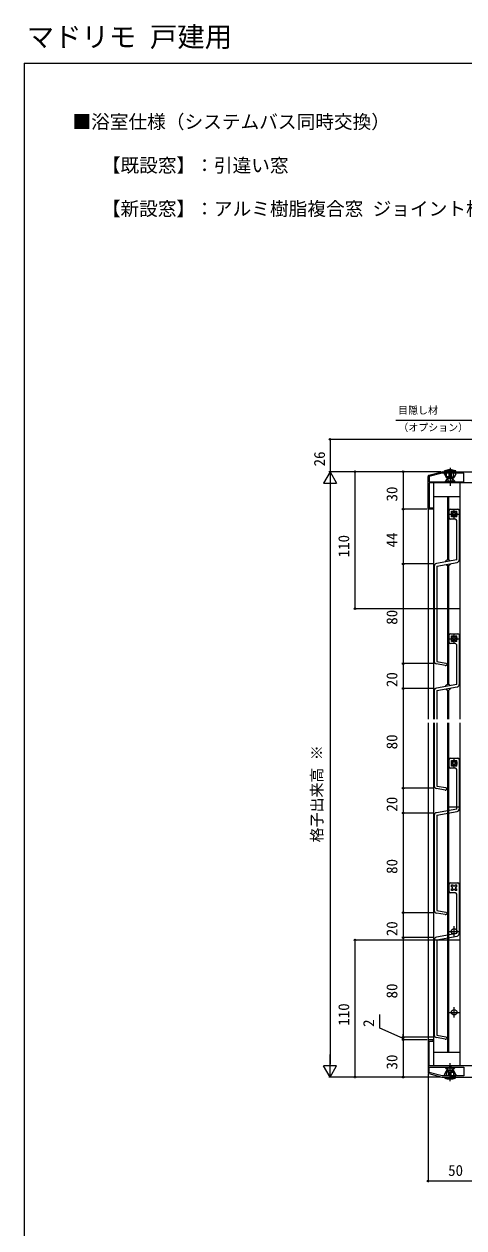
# Model space of a CAD drawing. Units: millimetres, scale not verified. Extents: x -525 to 525, y -783 to 778.
# Drawn here: x -525 to -172, y -188 to 778 of the extents above; entities that cross this region are included whole.
import ezdxf
from ezdxf.enums import TextEntityAlignment as Align

# ---------------------------------------------------------------- set-up
doc = ezdxf.new("R2010")
doc.units = ezdxf.units.MM
doc.header["$LTSCALE"] = 4
for name, color, linetype in [('0-1_USER1', 3, 'Continuous'), ('0-2_YKK_11', 7, 'Continuous'), ('0-4_YKK_12', 2, 'Continuous'), ('0-5_YKK_13', 4, 'Continuous'), ('0-6_YKK_D', 6, 'Continuous'), ('0-7_YKK_ZWAK', 7, 'Continuous')]:
    doc.layers.add(name, color=color, linetype=linetype)
doc.styles.add('ＭＳ ゴシック', font='')
doc.styles.get('ＭＳ ゴシック').set_extended_font_data('MS Gothic')

msp = doc.modelspace()

# ---------------------------------------------------------------- linework, layer by layer
at = {"layer": '0-2_YKK_11'}
for p, q in [((-199.759, 416.259), (-189.431, 419.026)), ((-199.759, -64.138), (-189.431, -66.906))]:
    msp.add_line(p, q, dxfattribs=at)
for points in [[(-199.5, 411.06), (-171.8, 411.06), (-171.8, 418.06), (-189.172, 418.06), (-199.5, 415.293)], [(-199.5, -58.94), (-171.8, -58.94), (-171.8, -65.94), (-189.172, -65.94), (-199.5, -63.172)]]:
    msp.add_lwpolyline(points, close=True, dxfattribs=at)
for points in [[(-189.172, 419.06), (-161.458, 419.06), (-161.275, 418.94), (-160.725, 418.94), (-160.542, 419.06), (-150.5, 419.06), (-150.5, 410.06), (-160.48, 410.06), (-160.74, 410.21), (-161.26, 410.21), (-161.52, 410.06)], [(-161.52, 410.06), (-199.5, 410.06), (-199.5, 390.06), (-196.5, 390.06), (-196.5, 389.06), (-200.5, 389.06), (-200.5, 415.293)], [(-161.52, -57.94), (-199.5, -57.94), (-199.5, -37.94), (-196.5, -37.94), (-196.5, -36.94), (-200.5, -36.94), (-200.5, -63.172)], [(-189.172, -66.94), (-161.458, -66.94), (-161.275, -66.82), (-160.725, -66.82), (-160.542, -66.94), (-150.5, -66.94), (-150.5, -57.94), (-160.48, -57.94), (-160.74, -58.09), (-161.26, -58.09), (-161.52, -57.94)]]:
    msp.add_lwpolyline(points, dxfattribs=at)
for centre, start, end in [((-199.5, 415.293), 105, 180.00001), ((-189.172, 418.06), 90.00019, 105.00017), ((-199.5, -63.172), 179.99999, 255), ((-189.172, -65.94), 254.99983, 269.99981)]:
    msp.add_arc(centre, 1, start, end, dxfattribs=at)
at = {"layer": '0-4_YKK_12'}
for p, q in [((-200.5, 410.06), (-200.5, 220.56)), ((-196, 410.06), (-196, 220.56)), ((-175, 410.06), (-175, 220.56)), ((-175, 399.06), (-196, 399.06)), ((-185, 399.06), (-185, 348.254)), ((-184, 399.06), (-184, 348.254)), ((-179.5, 380.81), (-179.5, 389.31)), ((-183.75, 385.06), (-175.25, 385.06)), ((-185, 343.867), (-185, 248.254)), ((-184, 343.867), (-184, 248.254)), ((-183.75, 285.06), (-175.25, 285.06)), ((-179.5, 280.81), (-179.5, 289.31)), ((-185, 243.867), (-185, 220.56)), ((-184, 243.867), (-184, 220.56)), ((-200.5, 217.56), (-200.5, -57.94)), ((-196, 217.56), (-196, -57.94)), ((-185, 217.56), (-185, -46.94)), ((-184, 217.56), (-184, -46.94)), ((-175, 217.56), (-175, -57.94)), ((-179.5, 180.81), (-179.5, 189.31)), ((-183.75, 50.06), (-175.25, 50.06)), ((-179.5, 45.81), (-179.5, 54.31)), ((-183.75, -14.94), (-175.25, -14.94)), ((-179.5, -19.19), (-179.5, -10.69)), ((-196, -46.94), (-175, -46.94))]:
    msp.add_line(p, q, dxfattribs=at)
for centre in [(-179.5, 385.06), (-179.5, 285.06), (-179.5, 185.06), (-179.5, 50.06), (-179.5, -14.94)]:
    msp.add_circle(centre, 2.25, dxfattribs=at)
for centre, start, end in [((-184.5, 346.06), 36.73361, 163.26639), ((-184.5, 346.06), 216.04302, 343.95698), ((-184.5, 246.06), 36.73361, 163.26639), ((-184.5, 246.06), 216.04302, 343.95698)]:
    msp.add_arc(centre, 2.25, start, end, dxfattribs=at)
at = {"layer": '0-5_YKK_13'}
for p, q in [((-187.301, 419.06), (-187.301, 419.685)), ((-187.301, 419.685), (-182.801, 419.685)), ((-187.301, 419.06), (-182.801, 419.06)), ((-187.301, 417.76), (-186.552, 417.76)), ((-187.301, 417.06), (-187.301, 417.76)), ((-187.101, 417.105), (-187.301, 417.06)), ((-187.301, 417.06), (-186.037, 414.349)), ((-187.101, 417.76), (-187.101, 417.105)), ((-187.101, 417.105), (-186.148, 415.06)), ((-186.802, 418.06), (-186.802, 417.76)), ((-186.552, 417.76), (-186.552, 418.06)), ((-185.551, 415.06), (-185.551, 418.06)), ((-182.801, 417.76), (-183.801, 417.76)), ((-183.801, 417.06), (-182.801, 417.06)), ((-182.801, 422.249), (-182.801, 407.765)), ((-178.301, 419.685), (-182.801, 419.685)), ((-178.301, 419.06), (-182.801, 419.06)), ((-182.801, 417.76), (-181.801, 417.76)), ((-181.801, 417.06), (-182.801, 417.06)), ((-181.801, 418.06), (-181.801, 415.06)), ((-180.051, 415.06), (-180.051, 418.06)), ((-178.301, 417.06), (-179.565, 414.349)), ((-178.501, 417.105), (-179.454, 415.06)), ((-179.05, 417.76), (-179.05, 418.06)), ((-178.301, 417.76), (-179.05, 417.76)), ((-178.8, 418.06), (-178.8, 417.76)), ((-178.501, 417.76), (-178.501, 417.105)), ((-178.501, 417.105), (-178.301, 417.06)), ((-178.301, 419.06), (-178.301, 419.685)), ((-178.301, 417.06), (-178.301, 417.76)), ((-186.551, 411.569), (-179.051, 411.569)), ((-186.551, 411.06), (-186.551, 411.569)), ((-186.551, 411.06), (-179.051, 411.06)), ((-182.801, 414.06), (-185.584, 414.06)), ((-184.801, 411.06), (-180.801, 411.06)), ((-182.801, 414.06), (-180.018, 414.06)), ((-181.801, 415.06), (-179.454, 415.06)), ((-179.051, 411.06), (-179.051, 411.569)), ((-183.5, 382.06), (-183.5, 388.06)), ((-182.5, 389.06), (-176.5, 389.06)), ((-181.75, 387.31), (-180.25, 387.31)), ((-181.75, 385.81), (-181.75, 387.31)), ((-180.25, 386.31), (-180.25, 387.31)), ((-178.75, 386.31), (-178.75, 387.31)), ((-178.75, 387.31), (-177.25, 387.31)), ((-177.25, 385.81), (-177.25, 387.31)), ((-175.5, 388.06), (-175.5, 348.234)), ((-178.5, 381.06), (-182.5, 381.06)), ((-181.75, 385.81), (-180.75, 385.81)), ((-181.75, 384.31), (-180.75, 384.31)), ((-181.75, 382.81), (-181.75, 384.31)), ((-180.25, 382.81), (-181.75, 382.81)), ((-180.75, 384.31), (-180.75, 385.81)), ((-178.75, 386.31), (-180.25, 386.31)), ((-180.25, 382.81), (-180.25, 383.81)), ((-178.75, 383.81), (-180.25, 383.81)), ((-178.75, 382.81), (-178.75, 383.81)), ((-177.25, 382.81), (-178.75, 382.81)), ((-178.25, 384.31), (-178.25, 385.81)), ((-178.25, 385.81), (-177.25, 385.81)), ((-178.25, 384.31), (-177.25, 384.31)), ((-177.5, 348.234), (-177.5, 380.06)), ((-177.25, 382.81), (-177.25, 384.31)), ((-177.5, 348.234), (-193.847, 345.352)), ((-195.5, 343.382), (-195.5, 266.739)), ((-193.5, 343.382), (-177.153, 346.265)), ((-193.5, 343.382), (-193.5, 266.739)), ((-183.5, 282.06), (-183.5, 288.06)), ((-182.5, 289.06), (-176.5, 289.06)), ((-178.5, 281.06), (-182.5, 281.06)), ((-181.75, 287.31), (-180.25, 287.31)), ((-181.75, 285.81), (-181.75, 287.31)), ((-181.75, 285.81), (-180.75, 285.81)), ((-181.75, 284.31), (-180.75, 284.31)), ((-181.75, 282.81), (-181.75, 284.31)), ((-180.25, 282.81), (-181.75, 282.81)), ((-180.75, 284.31), (-180.75, 285.81)), ((-180.25, 286.31), (-180.25, 287.31)), ((-178.75, 286.31), (-180.25, 286.31)), ((-180.25, 282.81), (-180.25, 283.81)), ((-178.75, 283.81), (-180.25, 283.81)), ((-178.75, 286.31), (-178.75, 287.31)), ((-178.75, 287.31), (-177.25, 287.31)), ((-178.75, 282.81), (-178.75, 283.81)), ((-177.25, 282.81), (-178.75, 282.81)), ((-178.25, 284.31), (-178.25, 285.81)), ((-178.25, 285.81), (-177.25, 285.81)), ((-178.25, 284.31), (-177.25, 284.31)), ((-177.25, 285.81), (-177.25, 287.31)), ((-177.25, 282.81), (-177.25, 284.31)), ((-175.5, 288.06), (-175.5, 248.234)), ((-177.5, 248.234), (-177.5, 280.06)), ((-186.674, 263.504), (-193.847, 264.769)), ((-193.5, 266.739), (-186.326, 265.474)), ((-195.5, 243.382), (-195.5, 220.56)), ((-177.5, 248.234), (-193.847, 245.352)), ((-193.5, 243.382), (-177.153, 246.265)), ((-193.5, 243.382), (-193.5, 220.56)), ((-195.5, 217.56), (-195.5, 166.739)), ((-193.5, 217.56), (-193.5, 166.739)), ((-183.5, 182.06), (-183.5, 188.06)), ((-182.5, 189.06), (-176.5, 189.06)), ((-181.75, 187.31), (-180.25, 187.31)), ((-181.75, 185.81), (-181.75, 187.31)), ((-181.75, 185.81), (-180.75, 185.81)), ((-181.75, 184.31), (-180.75, 184.31)), ((-181.75, 182.81), (-181.75, 184.31)), ((-180.75, 184.31), (-180.75, 185.81)), ((-180.25, 186.31), (-180.25, 187.31)), ((-178.75, 186.31), (-180.25, 186.31)), ((-180.25, 182.81), (-180.25, 183.81)), ((-178.75, 183.81), (-180.25, 183.81)), ((-178.75, 186.31), (-178.75, 187.31)), ((-178.75, 187.31), (-177.25, 187.31)), ((-178.75, 182.81), (-178.75, 183.81)), ((-178.25, 184.31), (-178.25, 185.81)), ((-178.25, 185.81), (-177.25, 185.81)), ((-178.25, 184.31), (-177.25, 184.31)), ((-177.25, 185.81), (-177.25, 187.31)), ((-177.25, 182.81), (-177.25, 184.31)), ((-175.5, 188.06), (-175.5, 148.234)), ((-178.5, 181.06), (-182.5, 181.06)), ((-180.25, 182.81), (-181.75, 182.81)), ((-177.25, 182.81), (-178.75, 182.81)), ((-177.5, 148.234), (-177.5, 180.06)), ((-186.674, 163.504), (-193.847, 164.769)), ((-193.5, 166.739), (-186.326, 165.474)), ((-177.5, 148.234), (-193.847, 145.352)), ((-193.5, 143.382), (-177.153, 146.265)), ((-183.75, 150.06), (-175.25, 150.06)), ((-195.5, 143.382), (-195.5, 66.739)), ((-193.5, 143.382), (-193.5, 66.739)), ((-183.5, 82.06), (-183.5, 88.06)), ((-182.5, 89.06), (-176.5, 89.06)), ((-181.75, 87.31), (-180.25, 87.31)), ((-181.75, 85.81), (-181.75, 87.31)), ((-180.25, 86.31), (-180.25, 87.31)), ((-178.75, 86.31), (-178.75, 87.31)), ((-178.75, 87.31), (-177.25, 87.31)), ((-177.25, 85.81), (-177.25, 87.31)), ((-175.5, 88.06), (-175.5, 48.234)), ((-178.5, 81.06), (-182.5, 81.06)), ((-181.75, 85.81), (-180.75, 85.81)), ((-181.75, 84.31), (-180.75, 84.31)), ((-181.75, 82.81), (-181.75, 84.31)), ((-180.25, 82.81), (-181.75, 82.81)), ((-180.75, 84.31), (-180.75, 85.81)), ((-178.75, 86.31), (-180.25, 86.31)), ((-180.25, 82.81), (-180.25, 83.81)), ((-178.75, 83.81), (-180.25, 83.81)), ((-178.75, 82.81), (-178.75, 83.81)), ((-177.25, 82.81), (-178.75, 82.81)), ((-178.25, 84.31), (-178.25, 85.81)), ((-178.25, 85.81), (-177.25, 85.81)), ((-178.25, 84.31), (-177.25, 84.31)), ((-177.5, 48.234), (-177.5, 80.06)), ((-177.25, 82.81), (-177.25, 84.31)), ((-186.674, 63.504), (-193.847, 64.769)), ((-193.5, 66.739), (-186.326, 65.474)), ((-195.5, 43.382), (-195.5, -33.261)), ((-177.5, 48.234), (-193.847, 45.352)), ((-193.5, 43.382), (-177.153, 46.265)), ((-193.5, 43.382), (-193.5, -33.261)), ((-186.674, -36.496), (-193.847, -35.231)), ((-193.5, -33.261), (-186.326, -34.526)), ((-182.801, -70.128), (-182.801, -55.645)), ((-187.301, -64.94), (-186.037, -62.228)), ((-187.301, -64.94), (-187.301, -65.64)), ((-187.101, -64.984), (-187.301, -64.94)), ((-187.301, -65.64), (-186.552, -65.64)), ((-187.301, -66.94), (-182.801, -66.94)), ((-187.301, -66.94), (-187.301, -67.564)), ((-187.301, -67.564), (-182.801, -67.564)), ((-187.101, -64.984), (-186.148, -62.94)), ((-187.101, -65.64), (-187.101, -64.984)), ((-186.802, -65.94), (-186.802, -65.64)), ((-186.552, -65.64), (-186.552, -65.94)), ((-186.551, -58.94), (-179.051, -58.94)), ((-186.551, -58.94), (-186.551, -59.449)), ((-186.551, -59.449), (-179.051, -59.449)), ((-182.801, -61.94), (-185.584, -61.94)), ((-185.551, -62.94), (-185.551, -65.94)), ((-184.801, -58.94), (-180.801, -58.94)), ((-183.801, -64.94), (-182.801, -64.94)), ((-182.801, -65.64), (-183.801, -65.64)), ((-182.801, -61.94), (-180.018, -61.94)), ((-181.801, -64.94), (-182.801, -64.94)), ((-182.801, -65.64), (-181.801, -65.64)), ((-178.301, -66.94), (-182.801, -66.94)), ((-178.301, -67.564), (-182.801, -67.564)), ((-181.801, -62.94), (-179.454, -62.94)), ((-181.801, -65.94), (-181.801, -62.94)), ((-180.051, -62.94), (-180.051, -65.94)), ((-178.301, -64.94), (-179.565, -62.228)), ((-178.501, -64.984), (-179.454, -62.94)), ((-179.051, -58.94), (-179.051, -59.449)), ((-179.05, -65.64), (-179.05, -65.94)), ((-178.301, -65.64), (-179.05, -65.64)), ((-178.8, -65.94), (-178.8, -65.64)), ((-178.501, -64.984), (-178.301, -64.94)), ((-178.501, -65.64), (-178.501, -64.984)), ((-178.301, -64.94), (-178.301, -65.64)), ((-178.301, -66.94), (-178.301, -67.564))]:
    msp.add_line(p, q, dxfattribs=at)
for points in [[(-183.801, 418.06), (-183.801, 415.06), (-186.148, 415.06)], [(-184.851, 413.07), (-183.946, 411.214), (-182.801, 410.605)], [(-180.751, 413.07), (-181.656, 411.214), (-182.801, 410.605)], [(-183.801, -65.94), (-183.801, -62.94), (-186.148, -62.94)], [(-184.851, -60.949), (-183.946, -59.093), (-182.801, -58.485)], [(-180.751, -60.949), (-181.656, -59.093), (-182.801, -58.485)]]:
    msp.add_lwpolyline(points, dxfattribs=at)
for centre, radius, start, end in [((-182.801, 408.56), 12, 90.00007, 112.02443), ((-182.801, 408.56), 12, 67.97557, 89.99993), ((-182.801, 409.033), 4.527, 34.06671, 145.93329), ((-185.584, 414.56), 0.5, 204.998, 270), ((-180.018, 414.56), 0.5, 270, 335.002), ((-182.5, 388.06), 1, 90, 180), ((-176.5, 388.06), 1, 0, 90), ((-182.5, 382.06), 1, 180, 270), ((-178.5, 380.06), 1, 0, 90), ((-177.5, 348.234), 2, 280, 0), ((-193.5, 343.382), 2, 100, 180), ((-182.5, 288.06), 1, 90, 180), ((-182.5, 282.06), 1, 180, 270), ((-178.5, 280.06), 1, 0, 90), ((-176.5, 288.06), 1, 0, 90), ((-193.5, 266.739), 2, 180, 260.00011), ((-186.5, 264.489), 1, 260.00011, 80.00025), ((-193.5, 243.382), 2, 100, 180), ((-177.5, 248.234), 2, 280, 0), ((-182.5, 188.06), 1, 90, 180), ((-176.5, 188.06), 1, 0, 90), ((-182.5, 182.06), 1, 180, 270), ((-178.5, 180.06), 1, 0, 90), ((-193.5, 166.739), 2, 180, 260.00011), ((-186.5, 164.489), 1, 260.00011, 80.00025), ((-193.5, 143.382), 2, 100, 180), ((-177.5, 148.234), 2, 280, 0), ((-182.5, 88.06), 1, 90, 180), ((-176.5, 88.06), 1, 0, 90), ((-182.5, 82.06), 1, 180, 270), ((-178.5, 80.06), 1, 0, 90), ((-193.5, 66.739), 2, 180, 260.00011), ((-186.5, 64.489), 1, 260.00011, 80.00025), ((-193.5, 43.382), 2, 100, 180), ((-177.5, 48.234), 2, 280, 0), ((-193.5, -33.261), 2, 180, 260.00011), ((-186.5, -35.511), 1, 260.00011, 80.00025), ((-182.801, -56.44), 12, 247.97557, 269.99993), ((-182.801, -56.913), 4.527, 214.06671, 325.93329), ((-185.584, -62.44), 0.5, 90, 155.002), ((-182.801, -56.44), 12, 270.00007, 292.02443), ((-180.018, -62.44), 0.5, 24.998, 90)]:
    msp.add_arc(centre, radius, start, end, dxfattribs=at)
at = {"layer": '0-6_YKK_D'}
for p, q in [((-77, 445.06), (-280.203, 445.06)), ((-279.203, 445.06), (-279.203, 419.06)), ((-279.203, 419.06), (-284.453, 409.967)), ((-190.172, 419.06), (-280.203, 419.06)), ((-219.703, 419.06), (-280.203, 419.06)), ((-279.203, 419.06), (-273.953, 409.967)), ((-279.203, 419.06), (-279.203, 400.874)), ((-190.172, 419.06), (-260.203, 419.06)), ((-259.203, 419.06), (-259.203, 309.06)), ((-190.172, 419.06), (-221.5, 419.06)), ((-220.5, 419.06), (-220.5, 389.06)), ((-284.453, 409.967), (-273.953, 409.967)), ((-279.203, 408.56), (-279.203, -56.44)), ((-201.5, 389.06), (-221.5, 389.06)), ((-201.5, 389.06), (-221.5, 389.06)), ((-220.5, 389.06), (-220.5, 345.06)), ((-195.588, 345.06), (-221.5, 345.06)), ((-195.588, 345.06), (-221.5, 345.06)), ((-220.5, 345.06), (-220.5, 265.06)), ((-174.497, 309.06), (-260.203, 309.06)), ((-195.588, 265.06), (-221.5, 265.06)), ((-195.588, 265.06), (-221.5, 265.06)), ((-220.5, 265.06), (-220.5, 245.06)), ((-195.588, 245.06), (-221.5, 245.06)), ((-195.588, 245.06), (-221.5, 245.06)), ((-220.5, 245.06), (-220.5, 165.06)), ((-195.588, 165.06), (-221.5, 165.06)), ((-195.588, 165.06), (-221.5, 165.06)), ((-220.5, 165.06), (-220.5, 145.06)), ((-195.588, 145.06), (-221.5, 145.06)), ((-195.588, 145.06), (-221.5, 145.06)), ((-220.5, 145.06), (-220.5, 65.06)), ((-195.588, 65.06), (-221.5, 65.06)), ((-195.588, 65.06), (-221.5, 65.06)), ((-220.5, 65.06), (-220.5, 45.06)), ((-174.497, 43.06), (-260.203, 43.06)), ((-259.203, 43.06), (-259.203, -66.94)), ((-195.588, 45.06), (-221.5, 45.06)), ((-195.588, 45.06), (-221.5, 45.06)), ((-220.5, 45.06), (-220.5, -34.94)), ((-195.588, -34.94), (-221.5, -34.94)), ((-195.588, -34.94), (-221.5, -34.94)), ((-201.2, -36.94), (-221.5, -36.94)), ((-201.2, -36.94), (-221.5, -36.94)), ((-220.5, -34.94), (-220.5, -32.39)), ((-220.5, -34.94), (-220.5, -36.94)), ((-220.5, -34.94), (-220.5, -36.94)), ((-220.5, -36.94), (-220.5, -39.49)), ((-220.5, -36.94), (-220.5, -66.94)), ((-279.203, -66.94), (-284.453, -57.846)), ((-273.953, -57.846), (-284.453, -57.846)), ((-279.203, -66.94), (-279.203, -48.753)), ((-279.203, -66.94), (-273.953, -57.846)), ((-190.172, -66.94), (-280.203, -66.94)), ((-190.172, -66.94), (-260.203, -66.94)), ((-190.172, -66.94), (-221.5, -66.94)), ((-200.5, -64.172), (-200.5, -151.393)), ((-150.5, -150.393), (-200.5, -150.393))]:
    msp.add_line(p, q, dxfattribs=at)
for points in [[(-137.017, 400.46), (-138.098, 402.77), (-165.025, 460.275), (-226.505, 460.275)], [(-220.5, -35.94), (-239.203, -27.731), (-239.203, -16.777)]]:
    msp.add_lwpolyline(points, dxfattribs=at)
for centre in [(-279.203, 445.06), (-259.203, 419.06), (-220.5, 419.06), (-220.5, 389.06), (-220.5, 389.06), (-220.5, 345.06), (-220.5, 345.06), (-259.203, 309.06), (-220.5, 265.06), (-220.5, 265.06), (-220.5, 245.06), (-220.5, 245.06), (-220.5, 165.06), (-220.5, 165.06), (-220.5, 145.06), (-220.5, 145.06), (-220.5, 65.06), (-220.5, 65.06), (-259.203, 43.06), (-220.5, 45.06), (-220.5, 45.06), (-220.5, -34.94), (-220.5, -34.94), (-220.5, -36.94), (-220.5, -36.94), (-259.203, -66.94), (-220.5, -66.94), (-200.5, -150.393)]:
    msp.add_circle(centre, 0.637, dxfattribs=at)
at = {"layer": '0-7_YKK_ZWAK'}
for q in [(-525, -782.8), (525, 747.2)]:
    msp.add_line((-525, 747.2), q, dxfattribs=at)

# ---------------------------------------------------------------- texts
at = {"layer": '0-1_USER1', "style": 'ＭＳ ゴシック'}
for s, height, p in [('マドリモ 戸建用', 16.13, (-522.875, 755.325)), ('■浴室仕様（システムバス同時交換）', 11, (-486.153, 691.245)), ('【既設窓】：引違い窓', 11, (-462.557, 656.245)), ('【新設窓】：アルミ樹脂複合窓 ジョイント枠 引違い窓(15見付)＋プライバシースクリーン', 11, (-462.557, 621.416))]:
    msp.add_text(s, height=height, dxfattribs=at).set_placement(p, align=Align.BOTTOM_LEFT)
at = {"layer": '0-6_YKK_D', "style": 'ＭＳ ゴシック'}
for s, height, p in [('目隠し材', 5.865, (-224.546, 463.689)), ('（オプション）', 5.865, (-224.364, 449.912)), ('50', 8.798, (-184.364, -148.893))]:
    msp.add_text(s, height=height, dxfattribs=at).set_placement(p, align=Align.BOTTOM_LEFT)
for s, p in [('26', (-280.703, 423.367)), ('30', (-222.5, 395.197)), ('110', (-261.203, 350.356)), ('44', (-222.5, 358.299)), ('80', (-222.5, 296.231)), ('20', (-222.5, 246.197)), ('80', (-222.5, 196.231)), ('格子出来高 ※', (-282.772, 121.515)), ('20', (-222.5, 146.197)), ('80', (-222.5, 96.231)), ('20', (-222.5, 46.197)), ('80', (-222.5, -3.769)), ('110', (-261.203, -25.644)), ('2', (-241.203, -26.618)), ('30', (-222.5, -60.803))]:
    msp.add_text(s, height=8.798, rotation=90, dxfattribs=at).set_placement(p, align=Align.BOTTOM_LEFT)

doc.saveas('drawing.dxf')
